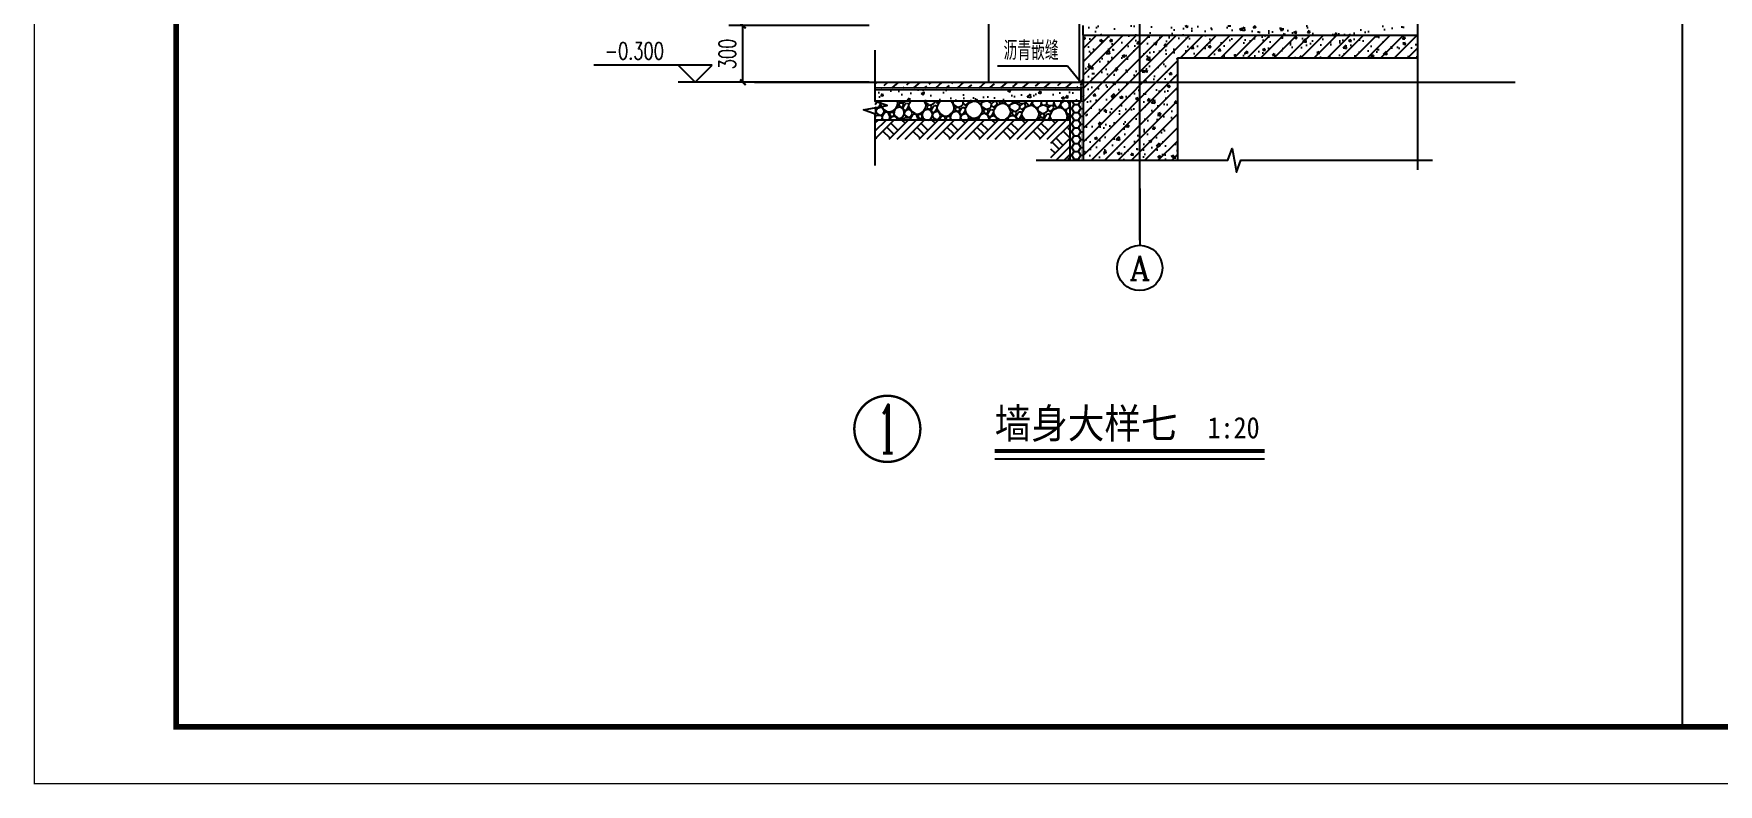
# Model space of a CAD drawing. Extents: x 1738711 to 2346805, y 1189731 to 2516152.
# Drawn here: x 1960432 to 1969350, y 1217881 to 1221851 of the extents above; entities that cross this region are included whole.
import ezdxf
from ezdxf.enums import TextEntityAlignment as Align

# ---------------------------------------------------------------- set-up
doc = ezdxf.new("R2010")
doc.units = 0
doc.header["$LTSCALE"] = 1000
doc.header["$MEASUREMENT"] = 0
doc.linetypes.add('S & C -P1$0$DASHED', pattern=[0.75, 0.5, -0.25])
for name, color, linetype in [('AXIS', 3, 'Continuous'), ('AXIS_TEXT', 7, 'Continuous'), ('DIM_ELEV', 3, 'Continuous'), ('DIM_LEAD', 3, 'Continuous'), ('DIM_SYMB', 3, 'Continuous'), ('DOTE', 1, 'Continuous'), ('PUB_DIM', 3, 'Continuous'), ('PUB_HATCH', 8, 'Continuous'), ('PUB_TEXT', 7, 'Continuous'), ('TK', 4, 'Continuous'), ('WALL', 40, 'Continuous'), ('切线', 35, 'Continuous'), ('看线', 8, 'Continuous')]:
    doc.layers.add(name, color=color, linetype=linetype)
for name, color, linetype, lineweight in [('可见细线', 142, 'Continuous', 9), ('填充', 252, 'Continuous', 5), ('完成面', 105, 'Continuous', 18)]:
    doc.layers.add(name, color=color, linetype=linetype, lineweight=lineweight)
doc.styles.add('_TCH_AXIS', font='COMPLEX', dxfattribs={"bigfont": 'GBCBIG'})
doc.styles.add('_TCH_DIM', font='SIMPLEX', dxfattribs={"bigfont": 'GBCBIG'})
doc.styles.add('_TCH_DIM_T3', font='SIMPLEX', dxfattribs={"width": 0.7058823529411765, "bigfont": 'GBCBIG'})
doc.styles.add('_TCH_LABEL', font='COMPLEX', dxfattribs={"bigfont": 'GBCBIG'})
doc.styles.add('COMPLEX', font='COMPLEX')
doc.styles.add('宋体', font='SIMSUN.TTF', dxfattribs={"width": 0.75})
doc.styles.add('黑体', font='simhei_0.ttf', dxfattribs={"width": 0.9})
doc.dimstyles.new('_TCH_ARCH&&30', dxfattribs={"dimtxt": 89.25, "dimasz": 30, "dimexe": 75, "dimexo": 90, "dimgap": 37.87500000000001, "dimtad": 1, "dimdec": 0, "dimzin": 0, "dimdsep": 46, "dimtxsty": '_TCH_DIM_T3', "dimblk": 'ARCHTICK', "dimcen": 0.09, "dimclrt": 7, "dimazin": 2, "dimtfac": 1, "dimtdec": 0, "dimtix": 1, "dimtmove": 2, "dimatfit": 3, "dimfxl": 20, "dimtolj": 1, "dimtzin": 0, "dimarcsym": 0})

# ---------------------------------------------------------------- blocks, each defined once
blk = doc.blocks.new('hjashrtahreahe')
at = {"layer": 'TK', "color": 7, "const_width": 25}
blk.add_lwpolyline([(0, 59399.99999995227), (84100.00000001118, 59399.99999995227), (84100.00000001118, 2.328306436538696e-10), (0, 2.328306436538696e-10)], close=True, dxfattribs=at)
at = {"layer": 'TK', "color": 3, "const_width": 100}
blk.add_lwpolyline([(2500, 1000.000000000233), (2500, 58399.99999995227), (83100, 58399.99999995227), (83100, 1000.000000000233)], close=True, dxfattribs=at)
at = {"layer": 'TK', "style": '宋体', "width": 0.75}
for tag, height, p in [('项目负责人', 350, (6002.876253142487, 57088.65345305414)), ('专业负责人', 350, (6002.876253142487, 56223.65609438601)), ('设计人', 350, (6002.876253142487, 55419.42753659142)), ('版号1', 250, (77303.8661832842, 22193.36190201459)), ('时间1', 250, (82405.2941063589, 22193.36190201459)), ('版号2', 250, (77303.8661832842, 21593.36190201459)), ('时间2', 250, (82405.29410635913, 21593.36190201459)), ('版号3', 250, (77303.8661832842, 20993.36190201459)), ('时间3', 250, (82405.29410635913, 20993.36190201459)), ('建筑会签', 0.0001, (78977.87675630674, 2403.160154863494)), ('电气会签', 0.0001, (82127.87534854934, 2403.160154863494)), ('结构会签', 0.0001, (78977.8767563072, 1803.160154863494)), ('暖通会签', 0.0001, (82127.8753485498, 1803.160154863494)), ('给排水会签', 0.0001, (78977.8767563072, 1249.516187148634)), ('智能化会签', 0.0001, (82127.8753485498, 1249.516187148634))]:
    blk.add_attdef(tag, text='', height=height, dxfattribs=at).set_placement(p, align=Align.CENTER)
for tag, p in [('合作设计单位', (80815.87594981166, 48985.89357075351)), ('版号说明1', (79853.87675630674, 22318.17104576505)), ('版号说明2', (79853.87675630674, 21718.17104576505)), ('版号说明3', (79853.87675630674, 21118.17104576505)), ('浙江绿储科技有限公司', (80545.18183652684, 16035.89373564394)), ('百兆瓦级集中式熔盐储能关键', (80545.18183652684, 14953.21188406949)), ('设备研发及制造基地项目', (80545.18183652684, 14603.30029212427)), ('1#研发楼', (80545.18183652684, 13635.89373564394)), ('图名', (80545.18183652684, 12435.89373564371)), ('工程编号', (78977.87675630674, 11460.89373564394)), ('子项编号', (82127.88050491316, 11460.89373564394)), ('建筑', (78977.87675630674, 10710.89373564394)), ('图号', (82127.88050491316, 10710.89373564394)), ('施工图', (78977.87675630674, 9960.893735643942)), ('2023.03', (82127.88050491456, 9960.893735643942)), ('审定', (79352.87675630674, 8460.893735643942)), ('审核', (79352.87675630674, 7710.893735643942)), ('工程负责', (79352.87675630674, 6960.893735643942)), ('专业负责', (79352.87675630674, 6210.893735643942)), ('设计', (79352.87675630674, 5460.893735643942)), ('制图', (79352.87675630674, 4710.893735643942)), ('校对', (79352.87675630674, 3960.893735643942))]:
    blk.add_attdef(tag, text='', height=250, dxfattribs=at).set_placement(p, align=Align.MIDDLE_CENTER)
blk = doc.blocks.new('_ArchTick')
at = {"color": 0, "linetype": 'ByBlock', "const_width": 0.4}
blk.add_lwpolyline([(-0.5, -0.5), (0.5, 0.5)], dxfattribs=at)
blk = doc.blocks.new('*D1405')
at = {"layer": 'Defpoints', "color": 0, "transparency": 16777216}
for p in [(1964186.544841415, 1221894.386919201), (1964944.480908953, 1221894.386919201), (1964944.480908953, 1221594.386919201)]:
    blk.add_point(p, dxfattribs=at)
at = {"layer": 'PUB_DIM', "color": 0, "lineweight": -2, "transparency": 16777216}
for p, q in [((1964854.480908953, 1221894.386919201), (1964111.544841415, 1221894.386919201)), ((1964186.544841415, 1221594.386919201), (1964186.544841415, 1221894.386919201)), ((1964854.480908953, 1221594.386919201), (1964111.544841415, 1221594.386919201))]:
    blk.add_line(p, q, dxfattribs=at)
at = {"layer": 'PUB_DIM', "color": 0, "lineweight": -2, "transparency": 16777216, "xscale": 30, "yscale": 30, "zscale": 30}
for p, rotation in [((1964186.544841415, 1221894.386919201), 90), ((1964186.544841415, 1221594.386919201), 270)]:
    blk.add_blockref('_ArchTick', p, dxfattribs=dict(at, rotation=rotation))
at = {"layer": 'PUB_DIM', "color": 7, "transparency": 16777216, "insert": (1964104.044841415, 1221744.386919202), "char_height": 89.25, "attachment_point": 5, "rotation": 90, "style": '_TCH_DIM_T3'}
blk.add_mtext('\\A1;300', dxfattribs=at)
blk = doc.blocks.new('_AXISO')
blk.add_circle((0, 0), 0.5)
at = {"layer": 'AXIS_TEXT', "style": 'COMPLEX', "width": 1.041666666666667}
blk.add_attdef('A', text='', height=0.56, dxfattribs=at).set_placement((-0.25, -0.28), (0.25, -0.28), align=Align.FIT)

msp = doc.modelspace()

# ---------------------------------------------------------------- hatches: boundary and pattern name
at = {"layer": 'PUB_HATCH'}
h = msp.add_hatch(dxfattribs=at)
h.set_pattern_fill('混凝土', color=256, scale=20, style=0)
h.set_pattern_definition([(49.99999999999999, (0, 0), (143.4520365201507, -12.55042699651902), [15, -165]), (355, (0, 0), (-27.7502667226, 150.4384267400024), [12, -132]), (100.4514, (11.954336, -1.045868), (115.7018763428043, 137.8879084121907), [12.748038, -140.2284224]), (46.18420000000002, (0, 40), (213.4482097251289, -33.10380286580362), [22.5, -247.5]), (96.6356, (17.787349, 37.2413386), (186.9325411097407, 194.8235741800883), [19.1220576, -210.3426]), (351.1842, (0, 40), (186.9323890267254, 194.8237201850649), [18, -198]), (21, (20, 30), (119.3814104236923, -80.52377813306776), [15, -165]), (326.0000000000001, (20, 30), (48.66306638431634, 145.0300090093706), [12, -132]), (71.4514, (29.9484466, 23.2896788), (168.044525716298, 64.50609934199048), [12.748038, -140.2284224]), (37.50000000000001, (0, 0), (2.431971063458134, 66.5787707662623), [0, -130.4, 0, -134, 0, -132.5]), (7.499999999999999, (0, 0), (52.61390748842972, 78.88234237647205), [0, -76.39999999999999, 0, -127.4, 0, -50.5]), (327.5, (-44.6, 0), (106.7644872344818, -4.510974346875951), [0, -50, 0, -156, 0, -207]), (317.5, (-64.6, 0), (116.6372338684772, 20.02099646646354), [0, -65, 0, -103.6, 0, -147])])
h.paths.add_polyline_path([(1965987.327552441, 1221894.386919201), (1967758.821555596, 1221894.386919201), (1967758.821555596, 1221844.386919202), (1965987.327552441, 1221844.386919202)])
h = msp.add_hatch(dxfattribs=at)
h.set_pattern_fill('钢筋混凝土', color=256, scale=20, style=0)
h.set_pattern_definition([(45, (-299661.7536738799, -150941.1364600034), (-35.35533905932737, 35.35533905932738), []), (49.99999999999999, (-299661.7536738799, -150941.1364600034), (143.4520365201507, -12.55042699651902), [15, -165]), (355, (-299661.7536738799, -150941.1364600034), (-27.7502667226, 150.4384267400024), [12, -132]), (100.4514, (-299649.7993378799, -150942.1823280034), (115.7018763428043, 137.8879084121907), [12.748038, -140.2284224]), (46.18420000000002, (-299661.7536738799, -150901.1364600034), (213.4482097251289, -33.10380286580362), [22.49999999999999, -247.4999999999999]), (96.6356, (-299643.9663248799, -150903.8951214034), (186.9325411097407, 194.8235741800883), [19.1220576, -210.3426]), (351.1842, (-299661.7536738799, -150901.1364600034), (186.9323890267254, 194.8237201850649), [18, -198]), (21, (-299641.7536738799, -150911.1364600034), (119.3814104236923, -80.52377813306776), [15, -165]), (326.0000000000001, (-299641.7536738799, -150911.1364600034), (48.66306638431634, 145.0300090093706), [12, -132]), (71.4514, (-299631.8052272799, -150917.8467812034), (168.044525716298, 64.50609934199048), [12.748038, -140.2284224]), (37.50000000000001, (-299661.7536738799, -150941.1364600034), (2.431971063458134, 66.5787707662623), [0, -130.4, 0, -134, 0, -132.5]), (7.499999999999999, (-299661.7536738799, -150941.1364600034), (52.61390748842972, 78.88234237647205), [0, -76.39999999999999, 0, -127.4, 0, -50.5]), (327.5, (-299706.3536738799, -150941.1364600034), (106.7644872344818, -4.510974346875951), [0, -50, 0, -156, 0, -207]), (317.5, (-299726.3536738799, -150941.1364600034), (116.6372338684772, 20.02099646646354), [0, -65, 0, -103.6, 0, -147])])
h.paths.add_polyline_path([(1967758.821555596, 1221724.386919201), (1966487.327552441, 1221724.3869192), (1966487.327552442, 1221181.956076735), (1965987.327552441, 1221181.956076735), (1965987.327552441, 1221844.386919201), (1967758.821555596, 1221844.386919201)])
h = msp.add_hatch(dxfattribs=at)
h.set_pattern_fill('天然石材,_O', color=256, scale=15, angle=355.7370797262803)
h.set_pattern_definition([(40.73707972628035, (-218259.6134438472, -151194.2842516207), (-48.94418737511997, 56.82843497924296), []), (40.73707972628035, (-218235.606312863, -151223.0751365348), (-48.94418737511997, 56.82843497924296), [29.605275, -16.9173])])
h.paths.add_polyline_path([(1964887.328235234, 1221594.386919202), (1964887.328235234, 1221564.386919202), (1965974.986050949, 1221564.386919202), (1965974.986050949, 1221594.386919202)])
h = msp.add_hatch(dxfattribs=at)
h.set_pattern_fill('混凝土,_O', color=256, scale=20, angle=355.7370797262803)
h.set_pattern_definition([(45.73707972628033, (-218261.6149963746, -151221.136460003), (142.1222534999159, -23.17897883167553), [15, -165]), (350.7370797262802, (-218261.6149963746, -151221.136460003), (-16.49089900401225, 152.0850018681065), [11.99999999999998, -131.9999999999997]), (96.18847972628028, (-218249.7714755571, -151223.0680406304), (125.6314539574315, 128.9059240379434), [12.748038, -140.2284223999999]), (41.92127972628027, (-218258.641661593, -151181.2471220757), (210.3969769808948, -48.87854413074738), [22.49999999999996, -247.4999999999997]), (92.3726797262802, (-218241.108582813, -151185.3203450823), (200.8972752827364, 180.3892590095699), [19.12205759999999, -210.3426]), (346.9212797262803, (-218258.641661593, -151181.2471220757), (200.8971344735086, 180.3894159154592), [18, -198]), (16.73707972628035, (-218239.4403263248, -151192.7061239483), (113.0655318090049, -89.17502742539816), [14.99999999999998, -164.9999999999997]), (321.7370797262803, (-218239.4403263248, -151192.7061239483), (59.30900674348558, 141.0114862778337), [12, -132]), (67.18847972628033, (-218230.0182034033, -151200.1373822544), (172.3745775480838, 51.83632404650174), [12.748038, -140.2284224]), (33.23707972628029, (-218261.6149963746, -151221.136460003), (7.374267260314873, 66.21380054319076), [0, -130.3999999999997, 0, -133.9999999999997, 0, -132.4999999999997]), (3.237079726280321, (-218261.6149963746, -151221.136460003), (58.33193869299124, 74.7531412605324), [0, -76.39999999999984, 0, -127.3999999999998, 0, -50.49999999999992]), (323.2370797262803, (-218306.0916081635, -151217.8211917215), (106.1338018251185, -12.43465858584261), [0, -50, 0, -156, 0, -207]), (313.2370797262803, (-218326.0362771272, -151216.3345243307), (117.802779045954, 11.29556873513414), [0, -65, 0, -103.6, 0, -147])])
h.paths.add_polyline_path([(1964887.328235234, 1221554.386919202), (1964887.328235234, 1221494.386919202), (1965974.986035779, 1221494.386919202), (1965974.986035779, 1221554.386919202)])
h = msp.add_hatch(dxfattribs=at)
h.set_pattern_fill('卵石砌体,_O', color=256, scale=20, angle=355.7370797262803)
h.set_pattern_definition([(355.7370797262803, (-218156.9054843155, -151228.9414638046), (11.15000543085612, 149.5850172273008), [7.5, -22.5, 7.5, -112.5]), (355.7370797262803, (-218118.3942294656, -151216.7704634395), (11.15000543085612, 149.5850172273008), [7.5, -142.5]), (355.7370797262803, (-218192.0717375361, -151196.2369590014), (11.15000543085612, 149.5850172273008), [15, -135]), (355.7370797262803, (-218228.9104915714, -151185.9702067823), (11.15000543085612, 149.5850172273008), [22.5, -127.5]), (355.7370797262803, (-218153.5604826862, -151184.0659586364), (11.15000543085612, 149.5850172273008), [15, -15, 22.5, -97.5]), (355.7370797262803, (-218159.3672327329, -151161.0707057808), (11.15000543085612, 149.5850172273008), [22.5, -127.5]), (355.7370797262803, (-218196.2059867682, -151150.8039535617), (11.15000543085612, 149.5850172273008), [22.5, -52.5, 22.5, -52.5]), (355.7370797262803, (-218224.4504893991, -151126.1361998914), (11.15000543085612, 149.5850172273008), [22.5, -7.5, 7.5, -112.5]), (355.7370797262803, (-218126.1052276582, -151118.4252016987), (11.15000543085612, 149.5850172273008), [7.5, -142.5]), (355.7370797262803, (-218154.9072305606, -151101.2366988898), (11.15000543085612, 149.5850172273008), [15, -135]), (85.73707972628034, (-218251.5799914868, -151086.5099444984), (-149.5850172273008, 11.15000543085613), [15, -135]), (85.73707972628034, (-218244.4264935657, -151192.3344571006), (-149.5850172273008, 11.15000543085613), [7.5, -15, 22.5, -105]), (85.73707972628034, (-218205.9152387158, -151180.1634567356), (-149.5850172273008, 11.15000543085613), [30, -7.5, 7.5, -105]), (85.73707972628034, (-218180.689984774, -151144.4397032434), (-149.5850172273008, 11.15000543085613), [22.5, -127.5]), (85.73707972628034, (-218178.2282363565, -151212.3104612672), (-149.5850172273008, 11.15000543085613), [15, -135]), (85.73707972628034, (-218161.8289811504, -151093.1999477569), (-149.5850172273008, 11.15000543085613), [15, -135]), (85.73707972628034, (-218161.0397335476, -151183.5084583648), (-149.5850172273008, 11.15000543085613), [15, -75, 7.5, -52.5]), (85.73707972628034, (-218133.0269782481, -151110.3884505658), (-149.5850172273008, 11.15000543085613), [7.5, -7.5, 7.5, -127.5]), (85.73707972628034, (-218130.5652298306, -151178.2592085896), (-149.5850172273008, 11.15000543085613), [15, -22.5, 15, -97.5]), (85.73707972628034, (-218125.8734803269, -151216.212963168), (-149.5850172273008, 11.15000543085613), [15, -135]), (40.73707972628035, (-218253.0207449701, -151206.7354585518), (11.15000541214607, 149.5850169762925), [21.21315, -42.426404, 31.8198, -116.672678]), (40.73707972628035, (-218260.4999958315, -151206.1779582803), (11.15000541214607, 149.5850169762925), [21.2132034, -190.91883]), (40.73707972628035, (-218177.1132358134, -151197.3519595445), (11.15000541214607, 149.5850169762925), [21.2132034, -190.91883]), (40.73707972628035, (-218186.4967348207, -151121.4444503878), (11.15000541214607, 149.5850169762925), [21.2132034, -190.91883]), (40.73707972628035, (-218124.7584797838, -151201.2544614453), (11.15000541214607, 149.5850169762925), [21.2132034, -190.91883]), (40.73707972628035, (-218250.790743884, -151176.8184551063), (11.15000541214607, 149.5850169762925), [10.6066016, -201.52542]), (40.73707972628035, (-218232.487240532, -151133.0579504812), (11.15000541214607, 149.5850169762925), [10.6066016, -201.52542]), (40.73707972628035, (-218221.4312407101, -151186.5277070539), (11.15000541214607, 149.5850169762925), [10.6066016, -201.52542]), (40.73707972628035, (-218202.5702370865, -151135.2879515674), (11.15000541214607, 149.5850169762925), [10.6066016, -201.52542]), (40.73707972628035, (-218159.9247330045, -151168.5499566421), (11.15000541214607, 149.5850169762925), [10.6066016, -201.52542]), (40.73707972628035, (-218153.7922300175, -151086.2781971671), (11.15000541214607, 149.5850169762925), [10.6066016, -201.52542]), (40.73707972628035, (-218139.9487288379, -151102.3516994329), (11.15000541214607, 149.5850169762925), [10.6066016, -201.52542]), (40.73707972628035, (-218138.6019809635, -151185.1809591795), (11.15000541214607, 149.5850169762925), [10.6066016, -201.52542]), (40.73707972628035, (-218133.9102314598, -151223.1347137578), (11.15000541214607, 149.5850169762925), [10.6066016, -201.52542]), (40.73707972628035, (-218129.4502292875, -151163.3007068669), (11.15000541214607, 149.5850169762925), [10.6066016, -201.52542]), (40.73707972628035, (-218123.8752265721, -151088.5081982533), (11.15000541214607, 149.5850169762925), [10.6066016, -201.52542]), (40.73707972628035, (-218118.6259767969, -151118.9827019703), (11.15000541214607, 149.5850169762925), [10.6066016, -201.52542]), (130.7370797262803, (-218147.4279796992, -151101.7941991614), (-149.5850169762925, 11.15000541214607), [10.6066016, -201.52542]), (130.7370797262803, (-218131.3544774334, -151087.9506979817), (-149.5850169762925, 11.15000541214607), [10.6066016, -201.52542]), (130.7370797262803, (-218126.1052276582, -151118.4252016987), (-149.5850169762925, 11.15000541214607), [10.6066016, -201.52542]), (130.7370797262803, (-218101.437473988, -151090.1806990679), (-149.5850169762925, 11.15000541214607), [10.6066016, -201.52542]), (130.7370797262803, (-218180.1324845024, -151136.960452382), (-149.5850169762925, 11.15000541214607), [10.6066016, -201.52542]), (130.7370797262803, (-218196.2059867682, -151150.8039535617), (-149.5850169762925, 11.15000541214607), [10.6066016, -201.52542]), (130.7370797262803, (-218243.8689932941, -151184.8552062392), (-149.5850169762925, 11.15000541214607), [10.6066016, -201.52542]), (130.7370797262803, (-218228.9104915714, -151185.9702067823), (-149.5850169762925, 11.15000541214607), [10.6066016, -201.52542]), (130.7370797262803, (-218210.0494879479, -151134.7304512959), (-149.5850169762925, 11.15000541214607), [10.6066016, -201.52542]), (130.7370797262803, (-218241.638992208, -151154.9382027938), (-149.5850169762925, 11.15000541214607), [10.6066016, -201.52542]), (130.7370797262803, (-218153.5604826862, -151184.0659586364), (-149.5850169762925, 11.15000541214607), [10.6066016, -201.52542]), (130.7370797262803, (-218130.007729559, -151170.7799577283), (-149.5850169762925, 11.15000541214607), [10.6066016, -201.52542]), (130.7370797262803, (-218124.7584797838, -151201.2544614453), (-149.5850169762925, 11.15000541214607), [10.6066016, -201.52542]), (130.7370797262803, (-218123.6434792408, -151186.2959597226), (-149.5850169762925, 11.15000541214607), [10.6066016, -201.52542]), (130.7370797262803, (-218118.3942294656, -151216.7704634395), (-149.5850169762925, 11.15000541214607), [10.6066016, -201.52542]), (130.7370797262803, (-218231.3722399889, -151118.0994487585), (-149.5850169762925, 11.15000541214607), [21.2132034, -190.91883]), (130.7370797262803, (-218159.9247330045, -151168.5499566421), (-149.5850169762925, 11.15000541214607), [21.2132034, -190.91883]), (130.7370797262803, (-218171.3064857667, -151220.3472124001), (-149.5850169762925, 11.15000541214607), [53.0330084, -159.099024]), (22.30213092628036, (-218256.0399936592, -151146.3439513893), (149.5850166826908, -11.15000416410386), [16.77, -318.64018]), (22.30213092628036, (-218236.9472427043, -151192.8919573721), (149.5850166826908, -11.15000416410386), [16.77, -318.64018]), (22.30213092628036, (-218202.012736815, -151127.808700706), (149.5850166826908, -11.15000416410386), [16.77, -318.64018]), (22.30213092628036, (-218149.4262334541, -151229.4989640761), (149.5850166826908, -11.15000416410386), [16.77, -318.64018]), (22.30213092628036, (-218169.0764846805, -151190.4302089547), (149.5850166826908, -11.15000416410386), [16.77, -318.64018]), (22.30213092628036, (-218151.8879818716, -151161.6282060523), (149.5850166826908, -11.15000416410386), [16.77, -318.64018]), (22.30213092628036, (-218170.4232325549, -151107.6009492081), (149.5850166826908, -11.15000416410386), [16.77, -318.64018]), (22.30213092628036, (-218118.6259767969, -151118.9827019703), (149.5850166826908, -11.15000416410386), [16.77, -318.64018]), (59.17202852628034, (-218241.0814919364, -151147.4589519324), (11.15000557241645, 149.5850171158609), [16.76999999999996, -318.6401799999994]), (59.17202852628034, (-218240.5239916649, -151139.979701071), (11.15000557241645, 149.5850171158609), [16.76999999999996, -318.6401799999994]), (59.17202852628034, (-218179.0174839593, -151122.0019506593), (11.15000557241645, 149.5850171158609), [33.53999999999992, -301.8701799999994]), (59.17202852628034, (-218127.2202282013, -151133.3837034215), (11.15000557241645, 149.5850171158609), [16.76999999999996, -318.6401799999994]), (59.17202852628034, (-218136.3719798773, -151155.263955734), (11.15000557241645, 149.5850171158609), [16.76999999999996, -318.6401799999994]), (59.17202852628034, (-218213.3944895772, -151179.605956464), (11.15000557241645, 149.5850171158609), [16.76999999999996, -318.6401799999994]), (59.17202852628034, (-218132.4694779765, -151102.9091997044), (11.15000557241645, 149.5850171158609), [16.76999999999996, -318.6401799999994]), (59.17202852628034, (-218110.589225664, -151112.0609513804), (11.15000557241645, 149.5850171158609), [16.76999999999996, -318.6401799999994]), (112.3021309262804, (-218245.2157411685, -151102.0259464927), (11.1500041641038, 149.5850166826908), [16.76999999999996, -318.6401799999994]), (112.3021309262804, (-218171.8639860382, -151227.8264632615), (11.1500041641038, 149.5850166826908), [16.76999999999996, -318.6401799999994]), (112.3021309262804, (-218231.9297402604, -151125.5786996199), (11.1500041641038, 149.5850166826908), [16.76999999999996, -318.6401799999994]), (112.3021309262804, (-218120.855977883, -151148.8997054157), (11.1500041641038, 149.5850166826908), [16.76999999999996, -318.6401799999994]), (112.3021309262804, (-218173.7682341841, -151152.4764543763), (11.1500041641038, 149.5850166826908), [16.76999999999996, -318.6401799999994]), (112.3021309262804, (-218126.6627279298, -151125.9044525601), (11.1500041641038, 149.5850166826908), [16.76999999999996, -318.6401799999994]), (112.3021309262804, (-218203.6852376296, -151150.2464532901), (11.1500041641038, 149.5850166826908), [16.76999999999996, -318.6401799999994]), (112.3021309262804, (-218235.8322421612, -151177.9334556494), (11.1500041641038, 149.5850166826908), [16.76999999999996, -318.6401799999994]), (149.1720285262803, (-218238.2939905787, -151110.0626976256), (-149.5850171158609, 11.15000557241646), [16.77, -318.64018]), (149.1720285262803, (-218192.0717375361, -151196.2369590014), (-149.5850171158609, 11.15000557241646), [16.77, -318.64018]), (149.1720285262803, (-218216.9712385377, -151126.693700163), (-149.5850171158609, 11.15000557241646), [16.77, -318.64018]), (149.1720285262803, (-218131.6802303737, -151193.2177103124), (-149.5850171158609, 11.15000557241646), [16.77, -318.64018]), (149.1720285262803, (-218156.9054843155, -151228.9414638046), (-149.5850171158609, 11.15000557241646), [16.77, -318.64018]), (149.1720285262803, (-218133.0269782481, -151110.3884505658), (-149.5850171158609, 11.15000557241646), [16.77, -318.64018]), (149.1720285262803, (-218159.3672327329, -151161.0707057808), (-149.5850171158609, 11.15000557241646), [16.77, -318.64018]), (149.1720285262803, (-218238.2939905787, -151110.0626976256), (-149.5850171158609, 11.15000557241646), [16.77, -318.64018]), (149.1720285262803, (-218106.4549764319, -151157.4939568202), (-149.5850171158609, 11.15000557241646), [16.77, -318.64018]), (239.1720285262803, (-218253.0207449701, -151206.7354585518), (-11.1500055724164, -149.5850171158609), [16.77, -318.64018])])
h.paths.add_polyline_path([(1964887.328235234, 1221494.386919202), (1964887.328235234, 1221394.386919202), (1965917.32753727, 1221394.386919202), (1965917.32753727, 1221494.386919202)])
h = msp.add_hatch(dxfattribs=at)
h.set_pattern_fill('HONEY', color=256, scale=15, style=0)
h.set_pattern_definition([(0, (-218261.6149963746, -151221.136460003), (35.71875, 20.622225), [23.8125, -47.625]), (120, (-218261.6149963746, -151221.136460003), (-35.71874573255854, 20.62223239142543), [23.81249999999996, -47.62499999999992]), (59.99999999999999, (-218261.6149963746, -151221.136460003), (4.267441460203969e-06, 41.24445739142541), [-47.625, 23.8125])])
h.paths.add_polyline_path([(1965917.32753727, 1221181.956076754), (1965987.32753727, 1221181.956076754), (1965987.32753727, 1221494.386919202), (1965917.32753727, 1221494.386919202)])
at = {"layer": '填充'}
msp.add_hatch(color=256, dxfattribs=at).paths.add_polyline_path([(1965987.327552441, 1221614.38693764), (1965974.986050949, 1221594.386919202), (1965974.986050949, 1221494.386919202), (1965987.327552441, 1221494.386919202)])
at = {"layer": '看线'}
h = msp.add_hatch(dxfattribs=at)
h.set_pattern_fill('夯实土壤', color=256, scale=20, style=0)
h.set_pattern_definition([(45, (-218238.0149963746, -151221.136460003), (-79.47880220536794, 79.47880220536794), []), (45, (-218196.0149963746, -151221.136460003), (-79.47880220536794, 79.47880220536794), []), (45, (-218154.0149963746, -151221.136460003), (-79.47880220536794, 79.47880220536794), []), (135, (-218238.0149963746, -151221.136460003), (-79.47880220536794, -79.47880220536794), [53, -59.40000000000001]), (135, (-218217.0149963746, -151200.136460003), (-79.47880220536794, -79.47880220536794), [53, -59.40000000000001]), (135, (-218196.0149963746, -151179.136460003), (-79.47880220536794, -79.47880220536794), [53, -59.40000000000001])])
h.paths.add_polyline_path([(1965817.32753727, 1221181.956076754), (1965917.32753727, 1221181.956076754), (1965917.32753727, 1221394.386919202), (1964887.328235234, 1221394.386919202), (1964887.328235234, 1221294.386919202), (1965817.32753727, 1221294.386919202)])

# ---------------------------------------------------------------- linework, layer by layer
at = {"layer": 'AXIS'}
msp.add_line((1966287.327551636, 1221032.277691007), (1966287.327551636, 1220732.277691007), dxfattribs=at)
at = {"layer": 'AXIS', "const_width": 12.5}
msp.add_lwpolyline([(1965126.115540131, 1219761.286787624, 1), (1964776.115540131, 1219761.286787624, 1)], format="xyb", close=True, dxfattribs=at)
at = {"layer": 'DIM_ELEV'}
for p, q in [((1964024.476225391, 1221684.386919202), (1963398.076225392, 1221684.386919202)), ((1963934.476225391, 1221594.386919202), (1963844.476225391, 1221684.386919202)), ((1963934.476225391, 1221594.386919202), (1964024.476225391, 1221684.386919202)), ((1964144.476225391, 1221594.386919202), (1963844.476225391, 1221594.386919202))]:
    msp.add_line(p, q, dxfattribs=at)
at = {"layer": 'DIM_LEAD'}
for p, q in [((1965904.72993929, 1221680.211208528), (1965534.830824353, 1221680.211208528)), ((1965984.006912439, 1221583.367129762), (1965904.72993929, 1221680.211208528))]:
    msp.add_line(p, q, dxfattribs=at)
at = {"layer": 'DIM_SYMB'}
for points in [[(1967758.821555596, 1221131.271713933), (1967758.821555596, 1227333.104288585), (1967695.821555596, 1227356.034413344), (1967821.821555596, 1227378.251612913), (1967758.821555596, 1227400.604288585), (1967758.821555596, 1233602.436863238)], [(1964887.328235234, 1221154.381244772), (1964887.328235234, 1221425.814476468), (1964824.328235234, 1221448.744601227), (1964950.328235234, 1221470.961800796), (1964887.328235234, 1221493.314476468), (1964887.328235234, 1221764.747708164)], [(1965739.390555651, 1221181.956076735), (1966754.290845079, 1221181.956076735), (1966777.220969838, 1221244.956076735), (1966799.438169407, 1221118.956076735), (1966821.790845079, 1221181.956076735), (1967836.691134507, 1221181.956076735)], [(1965519.348120255, 1219602.365750253), (1966947.879765825, 1219602.365750253)]]:
    msp.add_lwpolyline(points, dxfattribs=at)
at = {"layer": 'DIM_SYMB', "const_width": 21}
msp.add_lwpolyline([(1965519.348120255, 1219644.365750253), (1966947.879765825, 1219644.365750253)], dxfattribs=at)
at = {"layer": 'DOTE'}
for p, q in [((1966287.327551636, 1220760.21959011), (1966287.327551636, 1233471.168094154)), ((1964248.304072407, 1221594.386919202), (1968274.468861014, 1221594.386919202))]:
    msp.add_line(p, q, dxfattribs=at)
at = {"layer": 'WALL'}
for p, q in [((1965987.327552441, 1221844.386919201), (1967758.821555596, 1221844.386919202)), ((1965987.327552441, 1221844.386919201), (1965987.327552441, 1221181.956076735)), ((1966487.327552441, 1221724.386919201), (1967758.821555596, 1221724.386919201)), ((1966487.327552441, 1221724.386919201), (1966487.327552442, 1221181.956076735)), ((1965974.986035779, 1221564.386919202), (1965974.986035779, 1221494.386919202))]:
    msp.add_line(p, q, dxfattribs=at)
for points in [[(1965974.986035779, 1221554.386919202), (1964887.328235234, 1221554.386919202)], [(1965974.986035779, 1221494.386919202), (1964887.328235234, 1221494.386919202)]]:
    msp.add_lwpolyline(points, dxfattribs=at)
at = {"layer": '切线'}
for p, q in [((1965987.327552441, 1221844.386919201), (1965987.327552441, 1221894.386919201)), ((1965917.32753727, 1221494.386919202), (1965917.32753727, 1221181.956076754))]:
    msp.add_line(p, q, dxfattribs=at)
for points in [[(1966039.327552441, 1221914.386919201), (1965967.327552441, 1221914.386919201), (1965967.327552441, 1221594.386919202)], [(1965917.32753727, 1221394.386919202), (1964887.328235234, 1221394.386919202)]]:
    msp.add_lwpolyline(points, dxfattribs=at)
at = {"layer": '可见细线', "color": 6, "linetype": 'S & C -P1$0$DASHED', "ltscale": 0.2, "const_width": 3}
msp.add_lwpolyline([(1965977.327537269, 1221181.956076754), (1965977.327537269, 1221494.386919202)], dxfattribs=at)
at = {"layer": '完成面'}
for points in [[(1965987.32753727, 1221594.386919202), (1964887.328235234, 1221594.386919202)], [(1965987.32753727, 1221564.386919202), (1964887.328235234, 1221564.386919202)]]:
    msp.add_lwpolyline(points, dxfattribs=at)
msp.add_lwpolyline([(1965987.327552441, 1221614.38693764), (1965974.986050949, 1221594.386919202), (1965974.986050949, 1221494.386919202), (1965987.327552441, 1221494.386919202)], close=True, dxfattribs=at)
at = {"layer": '看线'}
for p, q in [((1969158.878904355, 1235405.016061067), (1969158.877807837, 1218185.016061082)), ((1965487.327552663, 1230894.386919201), (1965487.327552663, 1221594.386919202))]:
    msp.add_line(p, q, dxfattribs=at)

# ---------------------------------------------------------------- block references
at = {"xscale": 0.3, "yscale": 0.3, "zscale": 0.3}
msp.add_blockref('hjashrtahreahe', (1960435.663169491, 1217885.016061082), dxfattribs=at)
at = {"layer": 'AXIS'}
ref = msp.add_blockref('_AXISO', (1966287.327551636, 1220612.277691007), dxfattribs=dict(at, xscale=240, yscale=240, zscale=240))
ref.add_attrib('A', 'A', dxfattribs={"layer": 'AXIS_TEXT', "ltscale": 0.5, "height": 127.5551091973698, "style": '_TCH_AXIS'}).set_placement((1966232.661076266, 1220548.500136408), (1966341.994027006, 1220548.500136408), align=Align.FIT)

# ---------------------------------------------------------------- texts
at = {"layer": 'PUB_TEXT', "color": 7, "style": '_TCH_DIM'}
msp.add_text('沥青嵌缝', height=101.2765957446808, dxfattribs=at).set_placement((1965566.330824353, 1221711.711208528))
at = {"layer": 'PUB_TEXT', "color": 7}
for s, height, style, width, p in [('-0.300', 89.25, '_TCH_DIM', 0.7058823529411765, (1963455.076225392, 1221715.886919202)), ('墙身大样七', 157.7215189873418, '黑体', 0.9, (1965519.348120255, 1219711.175876835)), ('1:20', 112.6582278481013, '黑体', 0.9, (1966646.170905065, 1219711.175876835))]:
    msp.add_text(s, height=height, dxfattribs=dict(at, style=style, width=width)).set_placement(p)
at = {"layer": 'PUB_TEXT', "color": 7, "style": '_TCH_LABEL'}
msp.add_text('1', height=257.3606084050562, dxfattribs=at).set_placement((1964895.96683833, 1219632.606483421), (1965006.264241932, 1219632.606483421), align=Align.FIT)

# ---------------------------------------------------------------- dimensions: what is measured, and where the dimension line sits
at = {"layer": 'PUB_DIM'}
dim = msp.add_aligned_dim(p1=(1964944.480908953, 1221594.386919201), p2=(1964944.480908953, 1221894.386919201), distance=757.9360675378703, dimstyle='_TCH_ARCH&&30', dxfattribs=at)
dim.commit()
dim.dimension.update_dxf_attribs({"geometry": '*D1405', "text_midpoint": (1964104.044841415, 1221744.386919202)})

doc.saveas('drawing.dxf')
